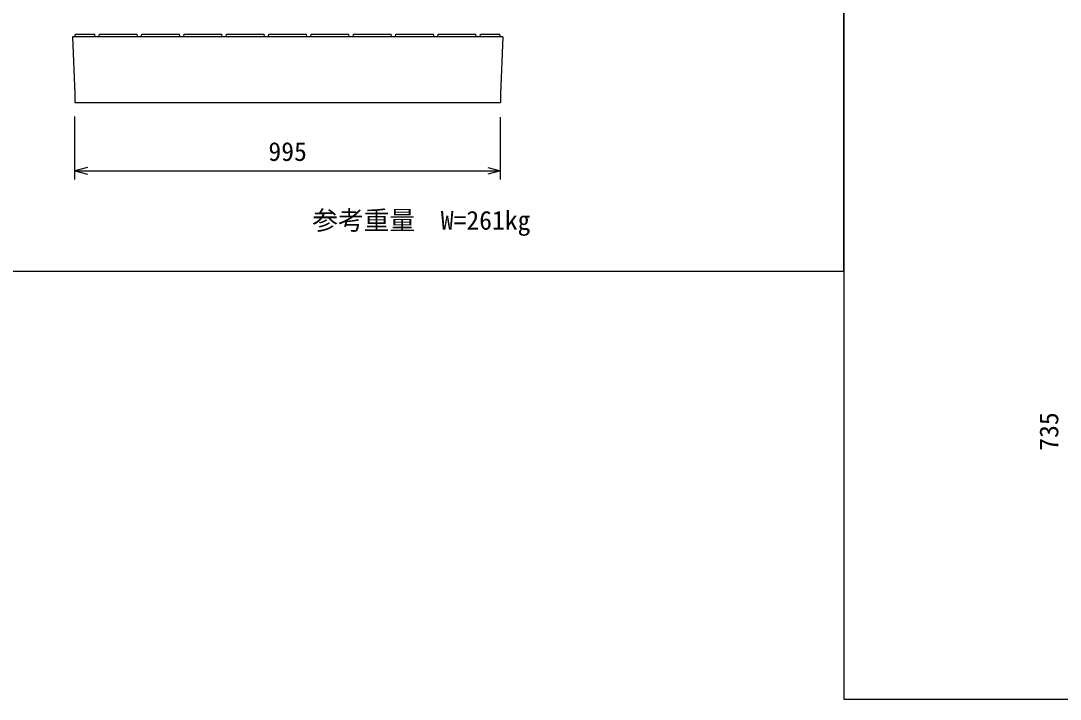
# Model space of a CAD drawing. Units: millimetres, scale not verified. Extents: x -16800 to 16800, y -5940 to 5940.
# Drawn here: x -6018 to -3589, y 856 to 2441 of the extents above; entities that cross this region are included whole.
import ezdxf
from ezdxf.enums import TextEntityAlignment as Align

# ---------------------------------------------------------------- set-up
doc = ezdxf.new("R2010")
doc.units = ezdxf.units.MM
doc.header["$LTSCALE"] = 20
for name, color, linetype, lineweight in [('0-0_DIM', 7, 'Continuous', 25), ('0-2_HATCH', 6, 'Continuous', 25), ('0-5_OUTLINE', 3, 'Continuous', 25), ('0-6_TXT', 7, 'Continuous', 25)]:
    doc.layers.add(name, color=color, linetype=linetype, lineweight=lineweight)
doc.styles.add('ＭＳ ゴシック', font='')
doc.styles.get('ＭＳ ゴシック').set_extended_font_data('MS Gothic')

msp = doc.modelspace()

# ---------------------------------------------------------------- linework, layer by layer
at = {"layer": '0-0_DIM'}
for p, q in [((-5891.79, 2070.18), (-5891.79, 2216.88)), ((-4896.79, 2070.18), (-4896.79, 2215.86)), ((-5891.79, 2090.18), (-4896.79, 2090.18))]:
    msp.add_line(p, q, dxfattribs=at)
for points in [[(-5861.79, 2098.22), (-5891.79, 2090.18), (-5861.79, 2082.14)], [(-4926.79, 2098.22), (-4896.79, 2090.18), (-4926.79, 2082.14)]]:
    msp.add_lwpolyline(points, dxfattribs=at)
at = {"layer": '0-2_HATCH'}
for p, q in [((-5844.29, 2403.18), (-5845.29, 2409.68)), ((-5745.31, 2403.18), (-5746.31, 2409.68)), ((-5646.34, 2403.18), (-5647.34, 2409.68)), ((-5547.37, 2403.18), (-5548.37, 2409.68)), ((-5448.4, 2403.18), (-5449.4, 2409.68)), ((-5349.42, 2403.18), (-5350.42, 2409.68)), ((-5250.45, 2403.18), (-5251.45, 2409.68)), ((-5151.47, 2403.18), (-5152.47, 2409.68)), ((-5052.33, 2403.18), (-5053.33, 2409.68)), ((-4953.53, 2403.18), (-4954.53, 2409.68)), ((-4897.23, 2403.18), (-4898.23, 2409.68))]:
    msp.add_line(p, q, dxfattribs=at)
for points in [[(-5891.35, 2403.18), (-5890.35, 2409.68), (-5845.29, 2409.68)], [(-5835.31, 2403.18), (-5834.31, 2409.68), (-5746.31, 2409.68)], [(-5736.34, 2403.18), (-5735.34, 2409.68), (-5647.34, 2409.68)], [(-5637.37, 2403.18), (-5636.37, 2409.68), (-5548.37, 2409.68)], [(-5538.4, 2403.18), (-5537.4, 2409.68), (-5449.4, 2409.68)], [(-5439.42, 2403.18), (-5438.42, 2409.68), (-5350.42, 2409.68)], [(-5340.45, 2403.18), (-5339.45, 2409.68), (-5251.45, 2409.68)], [(-5241.47, 2403.18), (-5240.47, 2409.68), (-5152.47, 2409.68)], [(-5142.33, 2403.18), (-5141.33, 2409.68), (-5053.33, 2409.68)], [(-5043.52, 2403.18), (-5042.52, 2409.68), (-4954.53, 2409.68)], [(-4944.55, 2403.18), (-4943.55, 2409.68), (-4898.23, 2409.68)]]:
    msp.add_lwpolyline(points, dxfattribs=at)
at = {"layer": '0-5_OUTLINE'}
for p, q in [((-5896.79, 2403.18), (-5891.79, 2269.18)), ((-4891.79, 2403.18), (-5896.79, 2403.18)), ((-4891.79, 2403.18), (-4896.79, 2269.18)), ((-5891.79, 2269.18), (-5891.79, 2250.18)), ((-4896.79, 2269.18), (-4896.79, 2250.18)), ((-5891.79, 2250.18), (-4896.79, 2250.18))]:
    msp.add_line(p, q, dxfattribs=at)
at = {"layer": '0-6_TXT'}
for points in [[(-6594.71, 1856.11), (-4094.71, 1856.11), (-4094.71, 3956.11), (-6594.71, 3956.11)], [(-4094.71, 856.11), (-1594.71, 856.11), (-1594.71, 3956.11), (-4094.71, 3956.11)]]:
    msp.add_lwpolyline(points, close=True, dxfattribs=at)

# ---------------------------------------------------------------- texts
at = {"layer": '0-0_DIM', "style": 'ＭＳ ゴシック'}
for s, p in [('995', (-5439.29, 2100.18)), ('参考重量\u3000W=261kg', (-5336.56, 1939.46))]:
    msp.add_text(s, height=43.99, dxfattribs=at).set_placement(p, align=Align.BOTTOM_LEFT)
msp.add_text('735', height=43.99, rotation=90, dxfattribs=at).set_placement((-3580.13, 1436.39), align=Align.BOTTOM_LEFT)

doc.saveas('drawing.dxf')
